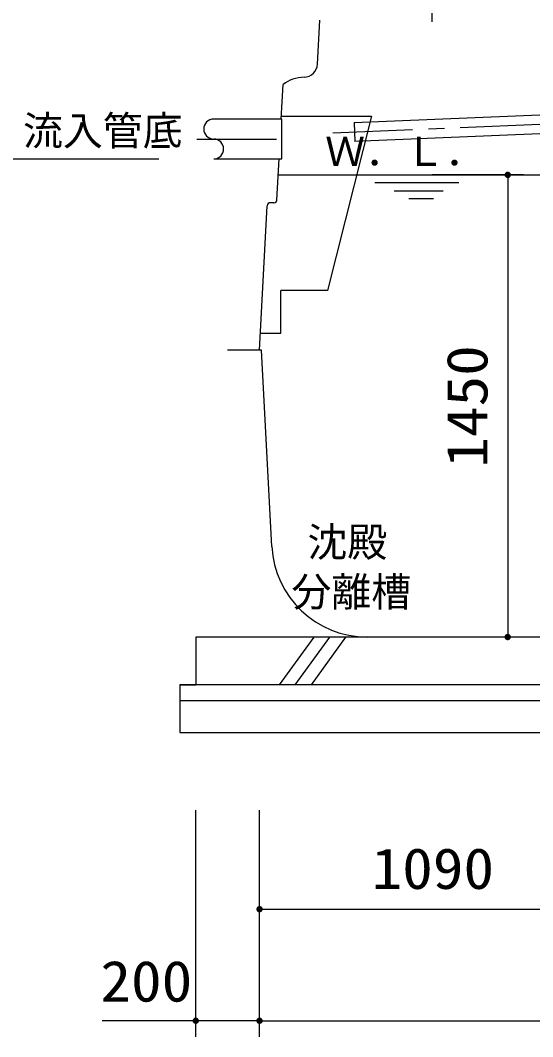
# Model space of a CAD drawing. Units: millimetres, scale not verified. Extents: x -14850 to 14850, y -10500 to 10500.
# Drawn here: x -11258 to -9651, y -7125 to -3936 of the extents above; entities that cross this region are included whole.
import ezdxf
from ezdxf.enums import TextEntityAlignment as Align

# ---------------------------------------------------------------- set-up
doc = ezdxf.new("R2010")
doc.units = ezdxf.units.MM
doc.header["$LTSCALE"] = 50
doc.linetypes.add('CHAIN1', pattern=[8, 5, -1, 1, -1])
for name, color, linetype, lineweight in [('0-0_機器', 2, 'Continuous', 25), ('0-1_空気管', 3, 'Continuous', 25), ('0-5_製作', 5, 'Continuous', 25)]:
    doc.layers.add(name, color=color, linetype=linetype, lineweight=lineweight)
doc.styles.add('ＭＳ ゴシック', font='')
doc.styles.get('ＭＳ ゴシック').set_extended_font_data('MS Gothic')

msp = doc.modelspace()

# ---------------------------------------------------------------- linework, layer by layer
at = {"layer": '0-0_機器'}
for p, q in [((-10707.89, -5870.85), (-10707.89, -6020.85)), ((-10337.84, -5870.85), (-10446.09, -6020.85)), ((-10396.09, -6020.85), (-10287.84, -5870.85)), ((-10237.84, -5870.85), (-10346.09, -6020.85)), ((-7087.89, -6020.85), (-10757.89, -6020.85)), ((-10757.89, -6020.85), (-10757.89, -6170.85)), ((-7087.89, -6070.85), (-10757.89, -6070.85)), ((-10757.89, -6170.85), (-7087.89, -6170.85))]:
    msp.add_line(p, q, dxfattribs=at)
at = {"layer": '0-0_機器', "color": 3}
msp.add_line((-10757.89, -6020.85), (-10707.89, -6020.85), dxfattribs=at)
at = {"layer": '0-0_機器'}
msp.add_lwpolyline([(-7137.89, -6020.85), (-7137.89, -5870.85), (-10707.89, -5870.85)], dxfattribs=at)
at = {"layer": '0-1_空気管', "linetype": 'CHAIN1'}
for p, q in [((-9967.89, -3590.85), (-9967.89, -3986.43)), ((-10277.89, -4288.85), (-7917.39, -4191.85)), ((-10704.45, -4308.35), (-10418.9, -4308.35))]:
    msp.add_line(p, q, dxfattribs=at)
at = {"layer": '0-1_空気管'}
for p, q in [((-10326.07, -4073.17), (-10318.88, -3936.02)), ((-10439.9, -4245.85), (-10434.23, -4137.71)), ((-10211.4, -4256.1), (-8898.08, -4202.13)), ((-10439.43, -4236.85), (-10156.6, -4236.85)), ((-10156.6, -4236.85), (-10295.15, -4783.85)), ((-10211.4, -4256.1), (-10208.94, -4316.05)), ((-8895.61, -4262.08), (-10208.94, -4316.05)), ((-10651.69, -4370.85), (-10438.06, -4370.85)), ((-10453.16, -4498.88), (-10446.45, -4370.85)), ((-10449.07, -4420.85), (-7702.52, -4420.85)), ((-9883.41, -4445.85), (-10146.79, -4445.85)), ((-10085.27, -4470.85), (-9932.43, -4470.85)), ((-9962.23, -4495.85), (-10040.09, -4495.85)), ((-10507.89, -4970.85), (-10484.15, -4517.83)), ((-10463.15, -4508.35), (-10474.17, -4508.35)), ((-10295.15, -4783.85), (-10441.17, -4783.85)), ((-10441.17, -4917.85), (-10441.17, -4783.85)), ((-10505.16, -4917.85), (-10441.17, -4917.85)), ((-10501.63, -4970.85), (-10607.89, -4970.85)), ((-10469.37, -5586.56), (-10501.63, -4970.85)), ((-9455.26, -5870.85), (-10169.78, -5870.85))]:
    msp.add_line(p, q, dxfattribs=at)
msp.add_lwpolyline([(-10438.06, -4370.85), (-10438.06, -4245.85), (-10651.69, -4245.85)], dxfattribs=at)
for centre, radius, start, end in [((-10370.01, -4070.86), 44, 272.03029, 357), ((-10368.45, -4220.85), 106.02, 90, 128.35054), ((-10651.69, -4277.1), 31.25, 90, 270), ((-10651.69, -4339.6), 31.25, 270, 90), ((-10474.17, -4518.35), 10, 90, 177), ((-10463.15, -4498.35), 10, 270, 357), ((-10169.78, -5570.85), 300, 182.99998, 270)]:
    msp.add_arc(centre, radius, start, end, dxfattribs=at)
at = {"layer": '0-5_製作', "color": 2}
for p, q in [((-11331.07, -4370.85), (-10823.62, -4370.85)), ((-9679.61, -4420.85), (-9966.5, -4420.85)), ((-9729.61, -4420.85), (-9729.61, -5870.85)), ((-9679.61, -5870.85), (-9966.5, -5870.85)), ((-10707.89, -7124.68), (-10707.89, -6414.27)), ((-10507.89, -7124.68), (-10507.89, -6414.27)), ((-10507.89, -6724.68), (-9417.89, -6724.68)), ((-10707.89, -7074.68), (-11001.29, -7074.68)), ((-10507.89, -7074.68), (-10707.89, -7074.68)), ((-10507.89, -7074.68), (-7337.89, -7074.68))]:
    msp.add_line(p, q, dxfattribs=at)
at = {"layer": '0-5_製作'}
for points in [[(-9739.59, -4420.23), (-9729.61, -4420.85), (-9739.61, -4420.85)], [(-9739.61, -4420.85), (-9736.89, -4427.7), (-9739.53, -4422.11)], [(-9739.61, -4420.85), (-9735.98, -4428.56), (-9736.89, -4427.7)], [(-9729.61, -4420.85), (-9735.98, -4428.56), (-9739.61, -4420.85)], [(-9739.43, -4418.98), (-9729.61, -4420.85), (-9739.59, -4420.23)], [(-9739.53, -4422.11), (-9737.7, -4426.73), (-9739.29, -4423.34)], [(-9739.53, -4422.11), (-9736.89, -4427.7), (-9737.7, -4426.73)], [(-9739.12, -4417.76), (-9729.61, -4420.85), (-9739.43, -4418.98)], [(-9739.29, -4423.34), (-9738.37, -4425.67), (-9738.9, -4424.54)], [(-9739.29, -4423.34), (-9737.7, -4426.73), (-9738.37, -4425.67)], [(-9738.65, -4416.6), (-9729.61, -4420.85), (-9739.12, -4417.76)], [(-9738.05, -4415.5), (-9729.61, -4420.85), (-9738.65, -4416.6)], [(-9737.31, -4414.48), (-9729.61, -4420.85), (-9738.05, -4415.5)], [(-9736.45, -4413.56), (-9729.61, -4420.85), (-9737.31, -4414.48)], [(-9735.48, -4412.76), (-9729.61, -4420.85), (-9736.45, -4413.56)], [(-9729.61, -4420.85), (-9734.96, -4429.3), (-9735.98, -4428.56)], [(-9734.42, -4412.09), (-9729.61, -4420.85), (-9735.48, -4412.76)], [(-9729.61, -4420.85), (-9733.86, -4429.9), (-9734.96, -4429.3)], [(-9733.29, -4411.56), (-9729.61, -4420.85), (-9734.42, -4412.09)], [(-9729.61, -4420.85), (-9732.7, -4430.37), (-9733.86, -4429.9)], [(-9733.29, -4411.56), (-9729.61, -4410.85), (-9729.61, -4420.85)], [(-9732.09, -4411.17), (-9729.61, -4410.85), (-9733.29, -4411.56)], [(-9729.61, -4420.85), (-9731.48, -4430.68), (-9732.7, -4430.37)], [(-9730.86, -4410.93), (-9729.61, -4410.85), (-9732.09, -4411.17)], [(-9729.61, -4420.85), (-9730.23, -4430.83), (-9731.48, -4430.68)], [(-9729.61, -4420.85), (-9729.61, -4430.85), (-9730.23, -4430.83)], [(-9729.61, -4410.85), (-9719.61, -4420.85), (-9729.61, -4420.85)], [(-9728.98, -4410.87), (-9719.61, -4420.85), (-9729.61, -4410.85)], [(-9729.61, -4420.85), (-9728.35, -4430.78), (-9729.61, -4430.85)], [(-9729.61, -4420.85), (-9727.12, -4430.54), (-9728.35, -4430.78)], [(-9729.61, -4420.85), (-9725.92, -4430.15), (-9727.12, -4430.54)], [(-9729.61, -4420.85), (-9724.79, -4429.62), (-9725.92, -4430.15)], [(-9719.61, -4420.85), (-9724.79, -4429.62), (-9729.61, -4420.85)], [(-9727.73, -4411.03), (-9719.61, -4420.85), (-9728.98, -4410.87)], [(-9726.52, -4411.34), (-9719.61, -4420.85), (-9727.73, -4411.03)], [(-9725.35, -4411.81), (-9719.61, -4420.85), (-9726.52, -4411.34)], [(-9724.25, -4412.41), (-9719.61, -4420.85), (-9725.35, -4411.81)], [(-9719.61, -4420.85), (-9723.73, -4428.94), (-9724.79, -4429.62)], [(-9723.23, -4413.15), (-9719.61, -4420.85), (-9724.25, -4412.41)], [(-9719.61, -4420.85), (-9722.76, -4428.14), (-9723.73, -4428.94)], [(-9722.32, -4414.01), (-9719.61, -4420.85), (-9723.23, -4413.15)], [(-9719.61, -4420.85), (-9721.9, -4427.23), (-9722.76, -4428.14)], [(-9722.32, -4414.01), (-9719.68, -4419.6), (-9719.61, -4420.85)], [(-9721.52, -4414.98), (-9719.68, -4419.6), (-9722.32, -4414.01)], [(-9719.61, -4420.85), (-9721.16, -4426.21), (-9721.9, -4427.23)], [(-9721.52, -4414.98), (-9719.92, -4418.37), (-9719.68, -4419.6)], [(-9720.84, -4416.04), (-9719.92, -4418.37), (-9721.52, -4414.98)], [(-9719.61, -4420.85), (-9720.56, -4425.11), (-9721.16, -4426.21)], [(-9720.84, -4416.04), (-9720.31, -4417.17), (-9719.92, -4418.37)], [(-9719.61, -4420.85), (-9720.09, -4423.94), (-9720.56, -4425.11)], [(-9719.61, -4420.85), (-9719.78, -4422.73), (-9720.09, -4423.94)], [(-9719.61, -4420.85), (-9719.63, -4421.48), (-9719.78, -4422.73)], [(-9738.65, -5866.6), (-9729.61, -5870.85), (-9739.12, -5867.76)], [(-9738.05, -5865.5), (-9729.61, -5870.85), (-9738.65, -5866.6)], [(-9737.31, -5864.48), (-9729.61, -5870.85), (-9738.05, -5865.5)], [(-9736.45, -5863.56), (-9729.61, -5870.85), (-9737.31, -5864.48)], [(-9735.48, -5862.76), (-9729.61, -5870.85), (-9736.45, -5863.56)], [(-9734.42, -5862.09), (-9729.61, -5870.85), (-9735.48, -5862.76)], [(-9734.42, -5862.09), (-9729.61, -5860.85), (-9729.61, -5870.85)], [(-9733.29, -5861.56), (-9729.61, -5860.85), (-9734.42, -5862.09)], [(-9732.09, -5861.17), (-9729.61, -5860.85), (-9733.29, -5861.56)], [(-9730.86, -5860.93), (-9729.61, -5860.85), (-9732.09, -5861.17)], [(-9729.61, -5860.85), (-9719.61, -5870.85), (-9729.61, -5870.85)], [(-9728.98, -5860.87), (-9719.61, -5870.85), (-9729.61, -5860.85)], [(-9727.73, -5861.03), (-9719.61, -5870.85), (-9728.98, -5860.87)], [(-9726.52, -5861.34), (-9719.61, -5870.85), (-9727.73, -5861.03)], [(-9725.35, -5861.81), (-9719.61, -5870.85), (-9726.52, -5861.34)], [(-9724.25, -5862.41), (-9719.61, -5870.85), (-9725.35, -5861.81)], [(-9724.25, -5862.41), (-9719.68, -5869.6), (-9719.61, -5870.85)], [(-9723.23, -5863.15), (-9719.68, -5869.6), (-9724.25, -5862.41)], [(-9723.23, -5863.15), (-9719.92, -5868.37), (-9719.68, -5869.6)], [(-9722.32, -5864.01), (-9719.92, -5868.37), (-9723.23, -5863.15)], [(-9722.32, -5864.01), (-9720.31, -5867.17), (-9719.92, -5868.37)], [(-9721.52, -5864.98), (-9720.31, -5867.17), (-9722.32, -5864.01)], [(-9721.52, -5864.98), (-9720.84, -5866.04), (-9720.31, -5867.17)], [(-9739.59, -5870.23), (-9729.61, -5870.85), (-9739.61, -5870.85)], [(-9739.61, -5870.85), (-9734.96, -5879.3), (-9739.53, -5872.11)], [(-9739.61, -5870.85), (-9733.86, -5879.9), (-9734.96, -5879.3)], [(-9729.61, -5870.85), (-9733.86, -5879.9), (-9739.61, -5870.85)], [(-9739.43, -5868.98), (-9729.61, -5870.85), (-9739.59, -5870.23)], [(-9739.53, -5872.11), (-9735.98, -5878.56), (-9739.29, -5873.34)], [(-9739.53, -5872.11), (-9734.96, -5879.3), (-9735.98, -5878.56)], [(-9739.12, -5867.76), (-9729.61, -5870.85), (-9739.43, -5868.98)], [(-9739.29, -5873.34), (-9736.89, -5877.7), (-9738.9, -5874.54)], [(-9739.29, -5873.34), (-9735.98, -5878.56), (-9736.89, -5877.7)], [(-9738.9, -5874.54), (-9737.7, -5876.73), (-9738.37, -5875.67)], [(-9738.9, -5874.54), (-9736.89, -5877.7), (-9737.7, -5876.73)], [(-9729.61, -5870.85), (-9732.7, -5880.36), (-9733.86, -5879.9)], [(-9729.61, -5870.85), (-9731.48, -5880.68), (-9732.7, -5880.36)], [(-9729.61, -5870.85), (-9730.23, -5880.83), (-9731.48, -5880.68)], [(-9729.61, -5870.85), (-9729.61, -5880.85), (-9730.23, -5880.83)], [(-9729.61, -5870.85), (-9728.35, -5880.78), (-9729.61, -5880.85)], [(-9729.61, -5870.85), (-9727.12, -5880.54), (-9728.35, -5880.78)], [(-9729.61, -5870.85), (-9725.92, -5880.15), (-9727.12, -5880.54)], [(-9729.61, -5870.85), (-9724.79, -5879.62), (-9725.92, -5880.15)], [(-9729.61, -5870.85), (-9723.73, -5878.94), (-9724.79, -5879.62)], [(-9719.61, -5870.85), (-9723.73, -5878.94), (-9729.61, -5870.85)], [(-9719.61, -5870.85), (-9722.76, -5878.14), (-9723.73, -5878.94)], [(-9719.61, -5870.85), (-9721.9, -5877.23), (-9722.76, -5878.14)], [(-9719.61, -5870.85), (-9721.16, -5876.21), (-9721.9, -5877.23)], [(-9719.61, -5870.85), (-9720.56, -5875.11), (-9721.16, -5876.21)], [(-9719.61, -5870.85), (-9720.09, -5873.94), (-9720.56, -5875.11)], [(-9719.61, -5870.85), (-9719.78, -5872.73), (-9720.09, -5873.94)], [(-9719.61, -5870.85), (-9719.63, -5871.48), (-9719.78, -5872.73)], [(-10517.87, -6724.05), (-10507.89, -6724.68), (-10517.89, -6724.68)], [(-10517.89, -6724.68), (-10512.15, -6733.73), (-10517.82, -6725.94)], [(-10517.89, -6724.68), (-10510.98, -6734.19), (-10512.15, -6733.73)], [(-10507.89, -6724.68), (-10510.98, -6734.19), (-10517.89, -6724.68)], [(-10517.72, -6722.81), (-10507.89, -6724.68), (-10517.87, -6724.05)], [(-10517.82, -6725.94), (-10513.25, -6733.12), (-10517.58, -6727.17)], [(-10517.82, -6725.94), (-10512.15, -6733.73), (-10513.25, -6733.12)], [(-10517.41, -6721.59), (-10507.89, -6724.68), (-10517.72, -6722.81)], [(-10517.58, -6727.17), (-10514.27, -6732.39), (-10517.19, -6728.36)], [(-10517.58, -6727.17), (-10513.25, -6733.12), (-10514.27, -6732.39)], [(-10516.94, -6720.42), (-10507.89, -6724.68), (-10517.41, -6721.59)], [(-10516.34, -6719.32), (-10507.89, -6724.68), (-10516.94, -6720.42)], [(-10515.6, -6718.31), (-10507.89, -6724.68), (-10516.34, -6719.32)], [(-10514.74, -6717.39), (-10507.89, -6724.68), (-10515.6, -6718.31)], [(-10513.77, -6716.59), (-10507.89, -6724.68), (-10514.74, -6717.39)], [(-10512.71, -6715.92), (-10507.89, -6724.68), (-10513.77, -6716.59)], [(-10512.71, -6715.92), (-10507.89, -6714.68), (-10507.89, -6724.68)], [(-10511.58, -6715.38), (-10507.89, -6714.68), (-10512.71, -6715.92)], [(-10510.38, -6715), (-10507.89, -6714.68), (-10511.58, -6715.38)], [(-10507.89, -6724.68), (-10509.77, -6734.5), (-10510.98, -6734.19)], [(-10509.15, -6714.76), (-10507.89, -6714.68), (-10510.38, -6715)], [(-10507.89, -6724.68), (-10508.52, -6734.66), (-10509.77, -6734.5)], [(-10507.89, -6724.68), (-10507.89, -6734.68), (-10508.52, -6734.66)], [(-10507.89, -6714.68), (-10497.89, -6724.68), (-10507.89, -6724.68)], [(-10507.27, -6714.7), (-10497.89, -6724.68), (-10507.89, -6714.68)], [(-10507.89, -6724.68), (-10506.64, -6734.6), (-10507.89, -6734.68)], [(-10507.89, -6724.68), (-10505.41, -6734.37), (-10506.64, -6734.6)], [(-10507.89, -6724.68), (-10504.21, -6733.98), (-10505.41, -6734.37)], [(-10507.89, -6724.68), (-10503.08, -6733.44), (-10504.21, -6733.98)], [(-10507.89, -6724.68), (-10502.02, -6732.77), (-10503.08, -6733.44)], [(-10497.89, -6724.68), (-10502.02, -6732.77), (-10507.89, -6724.68)], [(-10506.02, -6714.86), (-10497.89, -6724.68), (-10507.27, -6714.7)], [(-10504.8, -6715.17), (-10497.89, -6724.68), (-10506.02, -6714.86)], [(-10503.64, -6715.63), (-10497.89, -6724.68), (-10504.8, -6715.17)], [(-10503.64, -6715.63), (-10497.97, -6723.43), (-10497.89, -6724.68)], [(-10502.54, -6716.24), (-10497.97, -6723.43), (-10503.64, -6715.63)], [(-10502.54, -6716.24), (-10498.21, -6722.19), (-10497.97, -6723.43)], [(-10501.52, -6716.98), (-10498.21, -6722.19), (-10502.54, -6716.24)], [(-10497.89, -6724.68), (-10501.05, -6731.97), (-10502.02, -6732.77)], [(-10501.52, -6716.98), (-10498.6, -6721), (-10498.21, -6722.19)], [(-10500.61, -6717.84), (-10498.6, -6721), (-10501.52, -6716.98)], [(-10497.89, -6724.68), (-10500.19, -6731.06), (-10501.05, -6731.97)], [(-10500.61, -6717.84), (-10499.13, -6719.86), (-10498.6, -6721)], [(-10499.8, -6718.8), (-10499.13, -6719.86), (-10500.61, -6717.84)], [(-10497.89, -6724.68), (-10499.45, -6730.04), (-10500.19, -6731.06)], [(-10497.89, -6724.68), (-10498.85, -6728.94), (-10499.45, -6730.04)], [(-10497.89, -6724.68), (-10498.38, -6727.77), (-10498.85, -6728.94)], [(-10497.89, -6724.68), (-10498.07, -6726.56), (-10498.38, -6727.77)], [(-10497.89, -6724.68), (-10497.91, -6725.31), (-10498.07, -6726.56)], [(-10517.19, -6728.36), (-10515.18, -6731.53), (-10516.66, -6729.5)], [(-10517.19, -6728.36), (-10514.27, -6732.39), (-10515.18, -6731.53)], [(-10516.66, -6729.5), (-10515.18, -6731.53), (-10515.98, -6730.56)], [(-10717.87, -7074.05), (-10707.89, -7074.68), (-10717.89, -7074.68)], [(-10717.89, -7074.68), (-10712.15, -7083.73), (-10717.82, -7075.94)], [(-10717.89, -7074.68), (-10710.98, -7084.19), (-10712.15, -7083.73)], [(-10707.89, -7074.68), (-10710.98, -7084.19), (-10717.89, -7074.68)], [(-10717.72, -7072.81), (-10707.89, -7074.68), (-10717.87, -7074.05)], [(-10717.82, -7075.94), (-10713.25, -7083.12), (-10717.58, -7077.17)], [(-10717.82, -7075.94), (-10712.15, -7083.73), (-10713.25, -7083.12)], [(-10717.41, -7071.59), (-10707.89, -7074.68), (-10717.72, -7072.81)], [(-10717.58, -7077.17), (-10714.27, -7082.39), (-10717.19, -7078.36)], [(-10717.58, -7077.17), (-10713.25, -7083.12), (-10714.27, -7082.39)], [(-10716.94, -7070.42), (-10707.89, -7074.68), (-10717.41, -7071.59)], [(-10717.19, -7078.36), (-10715.18, -7081.53), (-10716.66, -7079.5)], [(-10717.19, -7078.36), (-10714.27, -7082.39), (-10715.18, -7081.53)], [(-10716.34, -7069.32), (-10707.89, -7074.68), (-10716.94, -7070.42)], [(-10715.6, -7068.31), (-10707.89, -7074.68), (-10716.34, -7069.32)], [(-10714.74, -7067.39), (-10707.89, -7074.68), (-10715.6, -7068.31)], [(-10713.77, -7066.59), (-10707.89, -7074.68), (-10714.74, -7067.39)], [(-10712.71, -7065.92), (-10707.89, -7074.68), (-10713.77, -7066.59)], [(-10712.71, -7065.92), (-10707.89, -7064.68), (-10707.89, -7074.68)], [(-10711.58, -7065.38), (-10707.89, -7064.68), (-10712.71, -7065.92)], [(-10710.38, -7065), (-10707.89, -7064.68), (-10711.58, -7065.38)], [(-10707.89, -7074.68), (-10709.77, -7084.5), (-10710.98, -7084.19)], [(-10709.15, -7064.76), (-10707.89, -7064.68), (-10710.38, -7065)], [(-10707.89, -7074.68), (-10708.52, -7084.66), (-10709.77, -7084.5)], [(-10707.89, -7074.68), (-10707.89, -7084.68), (-10708.52, -7084.66)], [(-10707.89, -7064.68), (-10697.89, -7074.68), (-10707.89, -7074.68)], [(-10707.27, -7064.7), (-10697.89, -7074.68), (-10707.89, -7064.68)], [(-10707.89, -7074.68), (-10706.64, -7084.6), (-10707.89, -7084.68)], [(-10707.89, -7074.68), (-10705.41, -7084.37), (-10706.64, -7084.6)], [(-10707.89, -7074.68), (-10704.21, -7083.98), (-10705.41, -7084.37)], [(-10707.89, -7074.68), (-10703.08, -7083.44), (-10704.21, -7083.98)], [(-10707.89, -7074.68), (-10702.02, -7082.77), (-10703.08, -7083.44)], [(-10697.89, -7074.68), (-10702.02, -7082.77), (-10707.89, -7074.68)], [(-10706.02, -7064.86), (-10697.89, -7074.68), (-10707.27, -7064.7)], [(-10704.8, -7065.17), (-10697.89, -7074.68), (-10706.02, -7064.86)], [(-10703.64, -7065.63), (-10697.89, -7074.68), (-10704.8, -7065.17)], [(-10703.64, -7065.63), (-10697.97, -7073.43), (-10697.89, -7074.68)], [(-10702.54, -7066.24), (-10697.97, -7073.43), (-10703.64, -7065.63)], [(-10702.54, -7066.24), (-10698.21, -7072.19), (-10697.97, -7073.43)], [(-10701.52, -7066.98), (-10698.21, -7072.19), (-10702.54, -7066.24)], [(-10697.89, -7074.68), (-10701.05, -7081.97), (-10702.02, -7082.77)], [(-10701.52, -7066.98), (-10698.6, -7071), (-10698.21, -7072.19)], [(-10700.6, -7067.84), (-10698.6, -7071), (-10701.52, -7066.98)], [(-10697.89, -7074.68), (-10700.19, -7081.06), (-10701.05, -7081.97)], [(-10700.6, -7067.84), (-10699.13, -7069.86), (-10698.6, -7071)], [(-10699.8, -7068.8), (-10699.13, -7069.86), (-10700.6, -7067.84)], [(-10697.89, -7074.68), (-10699.45, -7080.04), (-10700.19, -7081.06)], [(-10697.89, -7074.68), (-10698.85, -7078.94), (-10699.45, -7080.04)], [(-10697.89, -7074.68), (-10698.38, -7077.77), (-10698.85, -7078.94)], [(-10697.89, -7074.68), (-10698.07, -7076.56), (-10698.38, -7077.77)], [(-10697.89, -7074.68), (-10697.91, -7075.31), (-10698.07, -7076.56)], [(-10517.87, -7074.05), (-10507.89, -7074.68), (-10517.89, -7074.68)], [(-10517.89, -7074.68), (-10512.15, -7083.73), (-10517.82, -7075.94)], [(-10517.89, -7074.68), (-10510.98, -7084.19), (-10512.15, -7083.73)], [(-10507.89, -7074.68), (-10510.98, -7084.19), (-10517.89, -7074.68)], [(-10517.72, -7072.81), (-10507.89, -7074.68), (-10517.87, -7074.05)], [(-10517.82, -7075.94), (-10513.25, -7083.12), (-10517.58, -7077.17)], [(-10517.82, -7075.94), (-10512.15, -7083.73), (-10513.25, -7083.12)], [(-10517.41, -7071.59), (-10507.89, -7074.68), (-10517.72, -7072.81)], [(-10517.58, -7077.17), (-10514.27, -7082.39), (-10517.19, -7078.36)], [(-10517.58, -7077.17), (-10513.25, -7083.12), (-10514.27, -7082.39)], [(-10516.94, -7070.42), (-10507.89, -7074.68), (-10517.41, -7071.59)], [(-10517.19, -7078.36), (-10515.18, -7081.53), (-10516.66, -7079.5)], [(-10517.19, -7078.36), (-10514.27, -7082.39), (-10515.18, -7081.53)], [(-10516.34, -7069.32), (-10507.89, -7074.68), (-10516.94, -7070.42)], [(-10515.6, -7068.31), (-10507.89, -7074.68), (-10516.34, -7069.32)], [(-10514.74, -7067.39), (-10507.89, -7074.68), (-10515.6, -7068.31)], [(-10513.77, -7066.59), (-10507.89, -7074.68), (-10514.74, -7067.39)], [(-10512.71, -7065.92), (-10507.89, -7074.68), (-10513.77, -7066.59)], [(-10512.71, -7065.92), (-10507.89, -7064.68), (-10507.89, -7074.68)], [(-10511.58, -7065.38), (-10507.89, -7064.68), (-10512.71, -7065.92)], [(-10510.38, -7065), (-10507.89, -7064.68), (-10511.58, -7065.38)], [(-10507.89, -7074.68), (-10509.77, -7084.5), (-10510.98, -7084.19)], [(-10509.15, -7064.76), (-10507.89, -7064.68), (-10510.38, -7065)], [(-10507.89, -7074.68), (-10508.52, -7084.66), (-10509.77, -7084.5)], [(-10507.89, -7074.68), (-10507.89, -7084.68), (-10508.52, -7084.66)], [(-10507.89, -7064.68), (-10497.89, -7074.68), (-10507.89, -7074.68)], [(-10507.27, -7064.7), (-10497.89, -7074.68), (-10507.89, -7064.68)], [(-10507.89, -7074.68), (-10506.64, -7084.6), (-10507.89, -7084.68)], [(-10507.89, -7074.68), (-10505.41, -7084.37), (-10506.64, -7084.6)], [(-10507.89, -7074.68), (-10504.21, -7083.98), (-10505.41, -7084.37)], [(-10507.89, -7074.68), (-10503.08, -7083.44), (-10504.21, -7083.98)], [(-10507.89, -7074.68), (-10502.02, -7082.77), (-10503.08, -7083.44)], [(-10497.89, -7074.68), (-10502.02, -7082.77), (-10507.89, -7074.68)], [(-10506.02, -7064.86), (-10497.89, -7074.68), (-10507.27, -7064.7)], [(-10504.8, -7065.17), (-10497.89, -7074.68), (-10506.02, -7064.86)], [(-10503.64, -7065.63), (-10497.89, -7074.68), (-10504.8, -7065.17)], [(-10503.64, -7065.63), (-10497.97, -7073.43), (-10497.89, -7074.68)], [(-10502.54, -7066.24), (-10497.97, -7073.43), (-10503.64, -7065.63)], [(-10502.54, -7066.24), (-10498.21, -7072.19), (-10497.97, -7073.43)], [(-10501.52, -7066.98), (-10498.21, -7072.19), (-10502.54, -7066.24)], [(-10497.89, -7074.68), (-10501.05, -7081.97), (-10502.02, -7082.77)], [(-10501.52, -7066.98), (-10498.6, -7071), (-10498.21, -7072.19)], [(-10500.61, -7067.84), (-10498.6, -7071), (-10501.52, -7066.98)], [(-10497.89, -7074.68), (-10500.19, -7081.06), (-10501.05, -7081.97)], [(-10500.61, -7067.84), (-10499.13, -7069.86), (-10498.6, -7071)], [(-10499.8, -7068.8), (-10499.13, -7069.86), (-10500.61, -7067.84)], [(-10497.89, -7074.68), (-10499.45, -7080.04), (-10500.19, -7081.06)], [(-10497.89, -7074.68), (-10498.85, -7078.94), (-10499.45, -7080.04)], [(-10497.89, -7074.68), (-10498.38, -7077.77), (-10498.85, -7078.94)], [(-10497.89, -7074.68), (-10498.07, -7076.56), (-10498.38, -7077.77)], [(-10497.89, -7074.68), (-10497.91, -7075.31), (-10498.07, -7076.56)], [(-10716.66, -7079.5), (-10715.18, -7081.53), (-10715.98, -7080.56)], [(-10516.66, -7079.5), (-10515.18, -7081.53), (-10515.98, -7080.56)]]:
    msp.add_solid(points, dxfattribs=at)

# ---------------------------------------------------------------- texts
at = {"layer": '0-0_機器', "color": 4, "style": 'ＭＳ ゴシック'}
msp.add_text('流入管底', height=91.79, dxfattribs=at).set_placement((-11249.83, -4355.71), align=Align.BOTTOM_LEFT)
at = {"layer": '0-1_空気管', "color": 4, "style": 'ＭＳ ゴシック'}
for s, p in [('Ｗ．Ｌ．', (-10302.15, -4420.51)), ('沈殿', (-10357.87, -5646.22)), ('分離槽', (-10407.87, -5802.22))]:
    msp.add_text(s, height=91.79, dxfattribs=at).set_placement(p, align=Align.BOTTOM_LEFT)
at = {"layer": '0-5_製作', "color": 4, "style": 'ＭＳ ゴシック', "width": 1.1}
msp.add_text('1450', height=128.4, rotation=90, dxfattribs=at).set_placement((-9754.61, -5339.6), align=Align.BOTTOM_LEFT)
for s, p in [('1090', (-10156.64, -6699.68)), ('200', (-11007.08, -7053.17))]:
    msp.add_text(s, height=128.4, dxfattribs=at).set_placement(p, align=Align.BOTTOM_LEFT)

doc.saveas('drawing.dxf')
